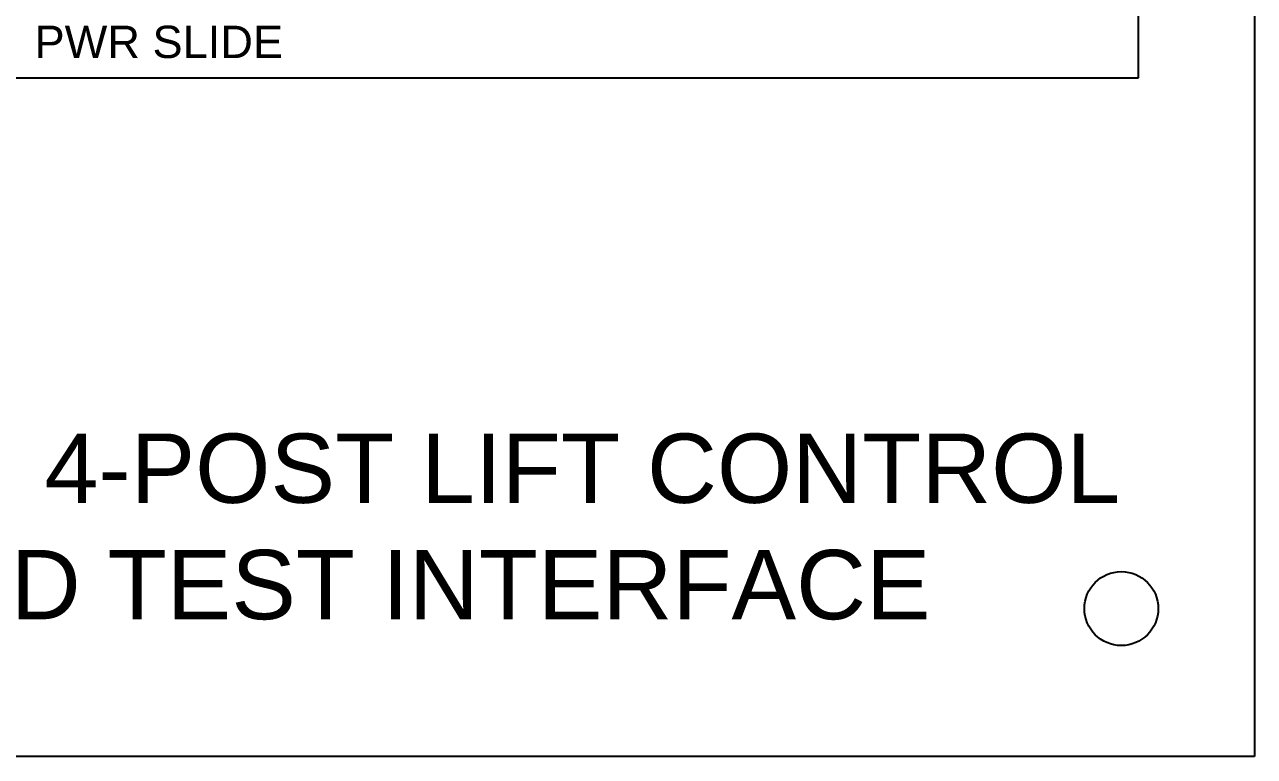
# Model space of a CAD drawing. Header units: inches. Extents: x -1 to 66.5, y -11.9 to 25.2.
# Drawn here: x 38.74 to 41.401, y -8.939 to -7.355 of the extents above; entities that cross this region are included whole.
import ezdxf

# ---------------------------------------------------------------- set-up
doc = ezdxf.new("R2010")
doc.units = ezdxf.units.IN
doc.header["$MEASUREMENT"] = 0
for name, color, linetype in [('45-1523-1', 80, 'Continuous'), ('Panel', 1, 'Continuous'), ('Text', 50, 'Continuous')]:
    doc.layers.add(name, color=color, linetype=linetype)
doc.styles.get("Standard").update_dxf_attribs({"font": 'arial.ttf'})

msp = doc.modelspace()

# ---------------------------------------------------------------- linework, layer by layer
at = {"layer": '45-1523-1'}
for p, q in [((41.1507, -7.47), (41.1507, -4.32)), ((33.4007, -7.47), (41.1507, -7.47))]:
    msp.add_line(p, q, dxfattribs=at)
at = {"layer": 'Panel', "color": 1}
for p, q in [((41.4012, -3.189), (41.4012, -8.939)), ((41.4012, -8.939), (33.1502, -8.939))]:
    msp.add_line(p, q, dxfattribs=at)
msp.add_circle((41.1132, -8.619), 0.08, dxfattribs=at)

# ---------------------------------------------------------------- texts
at = {"layer": 'Text'}
for s, height, p in [('PWR SLIDE', 0.07, (38.7612, -7.4272)), ('45-1523-1  4-POST LIFT CONTROL', 0.15, (37.7111, -8.3902)), (' BOARD TEST INTERFACE', 0.15, (38.0578, -8.6421))]:
    msp.add_text(s, height=height, dxfattribs=at).set_placement(p)

doc.saveas('drawing.dxf')
